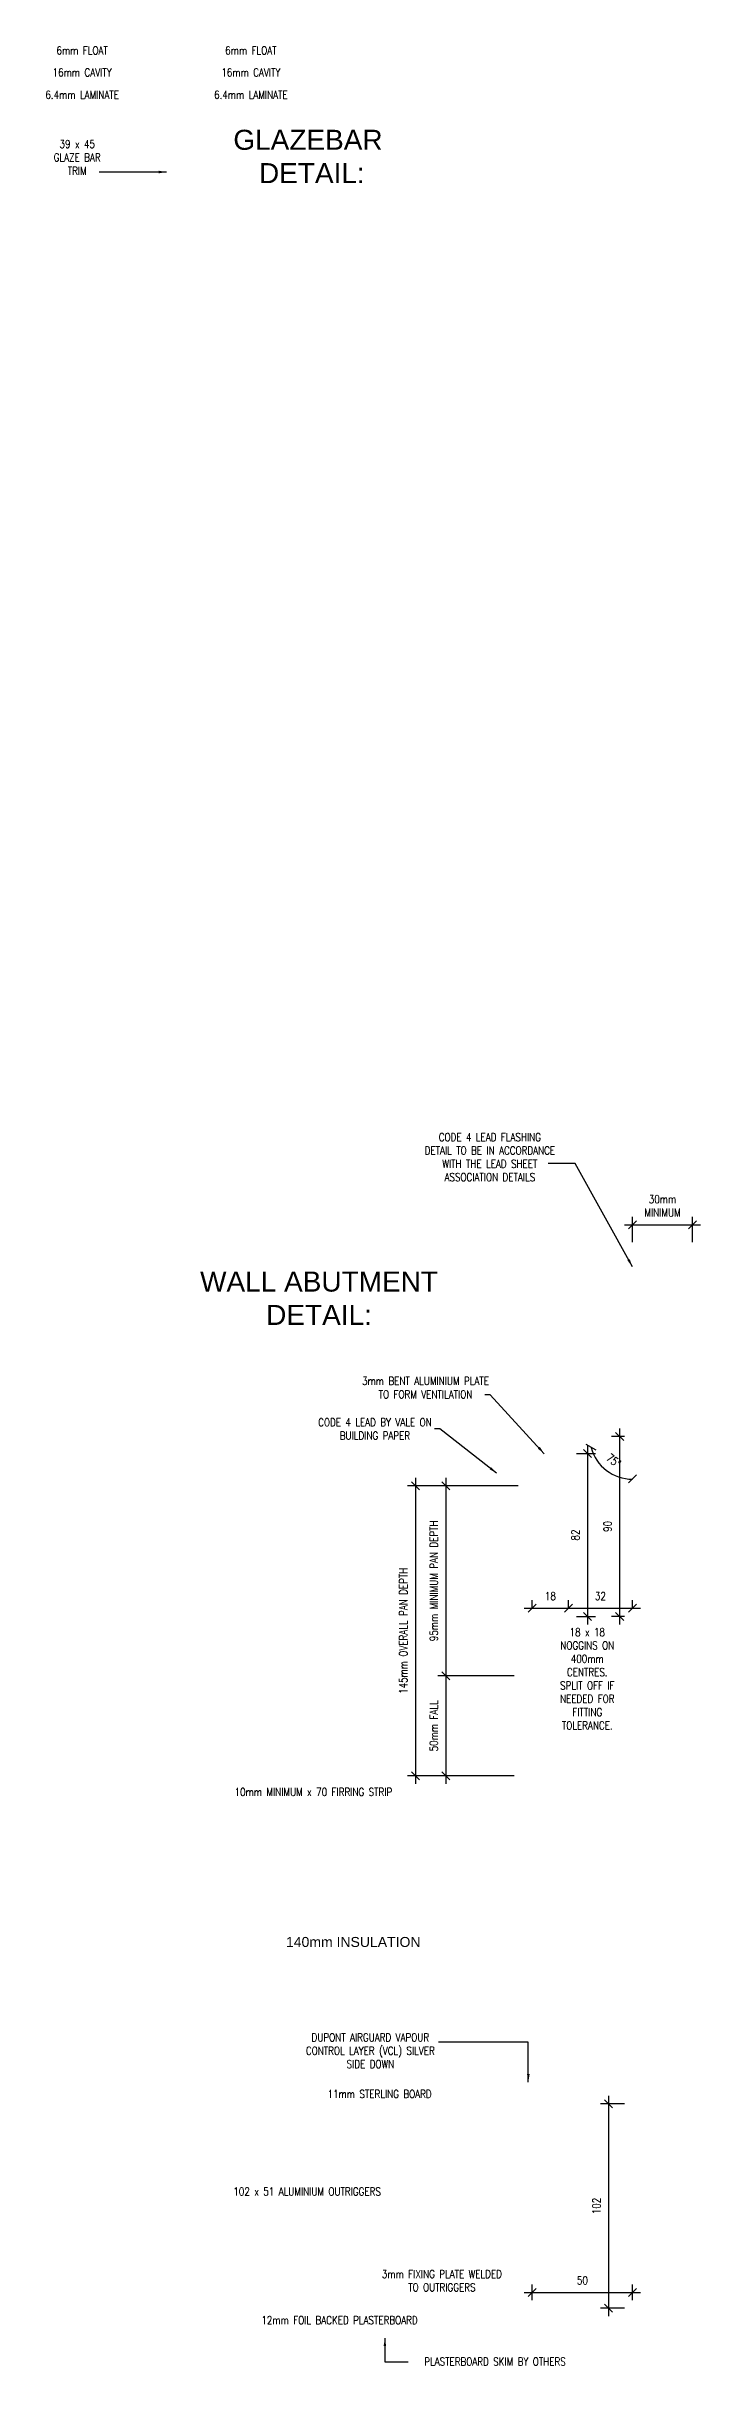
# Model space of a CAD drawing. Header units: millimetres. Extents: x -38686 to 870903, y -23218 to 232707.
# Drawn here: x 869502 to 869829, y 231437 to 232596 of the extents above; entities that cross this region are included whole.
import ezdxf

# ---------------------------------------------------------------- set-up
doc = ezdxf.new("R2010")
doc.units = ezdxf.units.MM
doc.header["$LTSCALE"] = 10
doc.header["$PDMODE"] = 35
doc.header["$PDSIZE"] = 50
doc.layers.add('44 - Detail Text', color=7, linetype='Continuous')
doc.styles.add('1-2', font='romans.shx', dxfattribs={"width": 0.8, "height": 4})
doc.styles.add('1-20', font='romans.shx', dxfattribs={"width": 0.8, "height": 35})
doc.dimstyles.new('1-2', dxfattribs={"dimtxt": 4, "dimasz": 4, "dimexe": 4, "dimexo": 4, "dimgap": 4, "dimtad": 1, "dimdec": 0, "dimzin": 0, "dimdsep": 46, "dimtxsty": '1-2', "dimblk": 'OBLIQUE', "dimcen": 4, "dimdle": 4, "dimclrd": 251, "dimclre": 251, "dimclrt": 251, "dimadec": 0, "dimazin": 0, "dimtfac": 1, "dimtdec": 0, "dimtix": 1, "dimtmove": 1, "dimatfit": 3, "dimfxl": 1, "dimtolj": 1, "dimtzin": 0, "dimlwd": 25, "dimarcsym": 0})

# ---------------------------------------------------------------- blocks, each defined once
blk = doc.blocks.new('_Oblique')
at = {"color": 0, "linetype": 'ByBlock', "lineweight": -2}
blk.add_line((-0.5, -0.5), (0.5, 0.5), dxfattribs=at)
blk = doc.blocks.new('*D1913')
at = {"layer": '44 - Detail Text', "color": 251, "lineweight": 25, "ltscale": 10, "transparency": 16777216}
blk.add_line((869740.9, 231473.2), (869798.9, 231473.2), dxfattribs=at)
at = {"layer": '44 - Detail Text', "color": 251, "lineweight": -2, "ltscale": 10, "transparency": 16777216}
for p, q in [((869744.9, 231469.4), (869744.9, 231477.2)), ((869794.9, 231469.4), (869794.9, 231477.2))]:
    blk.add_line(p, q, dxfattribs=at)
at = {"layer": 'Defpoints', "color": 0, "ltscale": 10, "transparency": 16777216}
for p in [(869794.9, 231473.2), (869744.9, 231465.4), (869794.9, 231465.4)]:
    blk.add_point(p, dxfattribs=at)
at = {"layer": '44 - Detail Text', "color": 251, "lineweight": 25, "ltscale": 10, "transparency": 16777216, "xscale": 4, "yscale": 4, "zscale": 4, "rotation": 180}
blk.add_blockref('_Oblique', (869744.9, 231473.2), dxfattribs=at)
at = {"layer": '44 - Detail Text', "color": 251, "lineweight": 25, "ltscale": 10, "transparency": 16777216, "xscale": 4, "yscale": 4, "zscale": 4}
blk.add_blockref('_Oblique', (869794.9, 231473.2), dxfattribs=at)
at = {"layer": '44 - Detail Text', "color": 251, "lineweight": 9, "ltscale": 10, "transparency": 16777216, "insert": (869769.9, 231479.2), "char_height": 4, "attachment_point": 5, "style": '1-2'}
blk.add_mtext('\\A1;50', dxfattribs=at)
blk = doc.blocks.new('*D1914')
at = {"layer": '44 - Detail Text', "color": 251, "lineweight": -2, "ltscale": 10, "transparency": 16777216}
for p, q in [((869790.9, 231567.4), (869778.9, 231567.4)), ((869790.9, 231465.4), (869778.9, 231465.4))]:
    blk.add_line(p, q, dxfattribs=at)
at = {"layer": '44 - Detail Text', "color": 251, "lineweight": 25, "ltscale": 10, "transparency": 16777216}
blk.add_line((869782.9, 231571.4), (869782.9, 231461.4), dxfattribs=at)
at = {"layer": 'Defpoints', "color": 0, "ltscale": 10, "transparency": 16777216}
for p in [(869794.9, 231567.4), (869782.9, 231465.4), (869794.9, 231465.4)]:
    blk.add_point(p, dxfattribs=at)
at = {"layer": '44 - Detail Text', "color": 251, "lineweight": 25, "ltscale": 10, "transparency": 16777216, "xscale": 4, "yscale": 4, "zscale": 4}
for p, rotation in [((869782.9, 231567.4), 90), ((869782.9, 231465.4), 270)]:
    blk.add_blockref('_Oblique', p, dxfattribs=dict(at, rotation=rotation))
at = {"layer": '44 - Detail Text', "color": 251, "lineweight": 9, "ltscale": 10, "transparency": 16777216, "insert": (869776.9, 231516.4), "char_height": 4, "attachment_point": 5, "rotation": 90, "style": '1-2'}
blk.add_mtext('\\A1;102', dxfattribs=at)
blk = doc.blocks.new('*D1822')
at = {"layer": '44 - Detail Text', "color": 251, "lineweight": -2, "transparency": 16777216}
for p, q in [((869737.9, 231876.4), (869697.7, 231876.4)), ((869735.9, 231781.4), (869697.7, 231781.4))]:
    blk.add_line(p, q, dxfattribs=at)
at = {"layer": '44 - Detail Text', "color": 251, "lineweight": 25, "transparency": 16777216}
blk.add_line((869701.7, 231880.4), (869701.7, 231777.4), dxfattribs=at)
at = {"layer": 'Defpoints', "color": 0, "transparency": 16777216}
for p in [(869741.9, 231876.4), (869701.7, 231781.4), (869739.9, 231781.4)]:
    blk.add_point(p, dxfattribs=at)
at = {"layer": '44 - Detail Text', "color": 251, "lineweight": 25, "transparency": 16777216, "xscale": 4, "yscale": 4, "zscale": 4}
for p, rotation in [((869701.7, 231876.4), 90), ((869701.7, 231781.4), 270)]:
    blk.add_blockref('_Oblique', p, dxfattribs=dict(at, rotation=rotation))
at = {"layer": '44 - Detail Text', "color": 251, "lineweight": 9, "transparency": 16777216, "insert": (869695.7, 231828.9), "char_height": 4, "attachment_point": 5, "rotation": 90, "style": '1-2'}
blk.add_mtext('\\A1;95mm MINIMUM PAN DEPTH', dxfattribs=at)
blk = doc.blocks.new('*D1823')
at = {"layer": '44 - Detail Text', "color": 251, "lineweight": -2, "transparency": 16777216}
for p, q in [((869735.9, 231781.4), (869697.7, 231781.4)), ((869735.9, 231731.4), (869697.7, 231731.4))]:
    blk.add_line(p, q, dxfattribs=at)
at = {"layer": '44 - Detail Text', "color": 251, "lineweight": 25, "transparency": 16777216}
blk.add_line((869701.7, 231785.4), (869701.7, 231727.4), dxfattribs=at)
at = {"layer": 'Defpoints', "color": 0, "transparency": 16777216}
for p in [(869739.9, 231781.4), (869701.7, 231731.4), (869739.9, 231731.4)]:
    blk.add_point(p, dxfattribs=at)
at = {"layer": '44 - Detail Text', "color": 251, "lineweight": 25, "transparency": 16777216, "xscale": 4, "yscale": 4, "zscale": 4}
for p, rotation in [((869701.7, 231781.4), 90), ((869701.7, 231731.4), 270)]:
    blk.add_blockref('_Oblique', p, dxfattribs=dict(at, rotation=rotation))
at = {"layer": '44 - Detail Text', "color": 251, "lineweight": 9, "transparency": 16777216, "insert": (869695.7, 231756.4), "char_height": 4, "attachment_point": 5, "rotation": 90, "style": '1-2'}
blk.add_mtext('\\A1;50mm FALL', dxfattribs=at)
blk = doc.blocks.new('*D1824')
at = {"layer": '44 - Detail Text', "color": 251, "lineweight": -2, "transparency": 16777216}
for p, q in [((869737.9, 231876.4), (869682.5, 231876.4)), ((869735.9, 231731.4), (869682.5, 231731.4))]:
    blk.add_line(p, q, dxfattribs=at)
at = {"layer": '44 - Detail Text', "color": 251, "lineweight": 25, "transparency": 16777216}
blk.add_line((869686.5, 231880.4), (869686.5, 231727.4), dxfattribs=at)
at = {"layer": 'Defpoints', "color": 0, "transparency": 16777216}
for p in [(869741.9, 231876.4), (869686.5, 231731.4), (869739.9, 231731.4)]:
    blk.add_point(p, dxfattribs=at)
at = {"layer": '44 - Detail Text', "color": 251, "lineweight": 25, "transparency": 16777216, "xscale": 4, "yscale": 4, "zscale": 4}
for p, rotation in [((869686.5, 231876.4), 90), ((869686.5, 231731.4), 270)]:
    blk.add_blockref('_Oblique', p, dxfattribs=dict(at, rotation=rotation))
at = {"layer": '44 - Detail Text', "color": 251, "lineweight": 9, "transparency": 16777216, "insert": (869680.5, 231803.9), "char_height": 4, "attachment_point": 5, "rotation": 90, "style": '1-2'}
blk.add_mtext('\\A1;145mm OVERALL PAN DEPTH', dxfattribs=at)
blk = doc.blocks.new('*D1915')
at = {"layer": '44 - Detail Text', "color": 251, "lineweight": 25, "ltscale": 10, "transparency": 16777216}
blk.add_line((869740.9, 231815.3), (869766.9, 231815.3), dxfattribs=at)
at = {"layer": '44 - Detail Text', "color": 251, "lineweight": -2, "ltscale": 10, "transparency": 16777216}
for p, q in [((869744.9, 231815.1), (869744.9, 231819.3)), ((869762.9, 231815.1), (869762.9, 231819.3))]:
    blk.add_line(p, q, dxfattribs=at)
at = {"layer": 'Defpoints', "color": 0, "ltscale": 10, "transparency": 16777216}
for p in [(869762.9, 231815.3), (869744.9, 231811.1), (869762.9, 231811.1)]:
    blk.add_point(p, dxfattribs=at)
at = {"layer": '44 - Detail Text', "color": 251, "lineweight": 25, "ltscale": 10, "transparency": 16777216, "xscale": 4, "yscale": 4, "zscale": 4, "rotation": 180}
blk.add_blockref('_Oblique', (869744.9, 231815.3), dxfattribs=at)
at = {"layer": '44 - Detail Text', "color": 251, "lineweight": 25, "ltscale": 10, "transparency": 16777216, "xscale": 4, "yscale": 4, "zscale": 4}
blk.add_blockref('_Oblique', (869762.9, 231815.3), dxfattribs=at)
at = {"layer": '44 - Detail Text', "color": 251, "lineweight": 9, "ltscale": 10, "transparency": 16777216, "insert": (869753.9, 231821.3), "char_height": 4, "attachment_point": 5, "style": '1-2'}
blk.add_mtext('\\A1;18', dxfattribs=at)
blk = doc.blocks.new('*D1916')
at = {"layer": '44 - Detail Text', "color": 251, "lineweight": 25, "ltscale": 10, "transparency": 16777216}
blk.add_line((869758.9, 231815.3), (869798.9, 231815.3), dxfattribs=at)
at = {"layer": '44 - Detail Text', "color": 251, "lineweight": -2, "ltscale": 10, "transparency": 16777216}
for p, q in [((869762.9, 231815.1), (869762.9, 231819.3)), ((869794.9, 231815.1), (869794.9, 231819.3))]:
    blk.add_line(p, q, dxfattribs=at)
at = {"layer": 'Defpoints', "color": 0, "ltscale": 10, "transparency": 16777216}
for p in [(869794.9, 231815.3), (869762.9, 231811.1), (869794.9, 231811.1)]:
    blk.add_point(p, dxfattribs=at)
at = {"layer": '44 - Detail Text', "color": 251, "lineweight": 25, "ltscale": 10, "transparency": 16777216, "xscale": 4, "yscale": 4, "zscale": 4, "rotation": 180}
blk.add_blockref('_Oblique', (869762.9, 231815.3), dxfattribs=at)
at = {"layer": '44 - Detail Text', "color": 251, "lineweight": 25, "ltscale": 10, "transparency": 16777216, "xscale": 4, "yscale": 4, "zscale": 4}
blk.add_blockref('_Oblique', (869794.9, 231815.3), dxfattribs=at)
at = {"layer": '44 - Detail Text', "color": 251, "lineweight": 9, "ltscale": 10, "transparency": 16777216, "insert": (869778.9, 231821.3), "char_height": 4, "attachment_point": 5, "style": '1-2'}
blk.add_mtext('\\A1;32', dxfattribs=at)
blk = doc.blocks.new('*D1825')
at = {"layer": '44 - Detail Text', "color": 251, "lineweight": -2, "ltscale": 10, "transparency": 16777216}
for p, q in [((869790.9, 231901.1), (869784.5, 231901.1)), ((869790.9, 231811.1), (869784.5, 231811.1))]:
    blk.add_line(p, q, dxfattribs=at)
at = {"layer": '44 - Detail Text', "color": 251, "lineweight": 25, "ltscale": 10, "transparency": 16777216}
blk.add_line((869788.5, 231905.1), (869788.5, 231807.1), dxfattribs=at)
at = {"layer": 'Defpoints', "color": 0, "ltscale": 10, "transparency": 16777216}
for p in [(869794.9, 231901.1), (869788.5, 231811.1), (869794.9, 231811.1)]:
    blk.add_point(p, dxfattribs=at)
at = {"layer": '44 - Detail Text', "color": 251, "lineweight": 25, "ltscale": 10, "transparency": 16777216, "xscale": 4, "yscale": 4, "zscale": 4}
for p, rotation in [((869788.5, 231901.1), 90), ((869788.5, 231811.1), 270)]:
    blk.add_blockref('_Oblique', p, dxfattribs=dict(at, rotation=rotation))
at = {"layer": '44 - Detail Text', "color": 251, "lineweight": 9, "ltscale": 10, "transparency": 16777216, "insert": (869782.5, 231856.1), "char_height": 4, "attachment_point": 5, "rotation": 90, "style": '1-2'}
blk.add_mtext('\\A1;90', dxfattribs=at)
blk = doc.blocks.new('*D1917')
at = {"layer": '44 - Detail Text', "color": 251, "lineweight": 25, "ltscale": 10, "transparency": 16777216}
blk.add_line((869772.4, 231896.6), (869772.4, 231807.1), dxfattribs=at)
at = {"layer": '44 - Detail Text', "color": 251, "lineweight": -2, "ltscale": 10, "transparency": 16777216}
for p, q in [((869766.9, 231892.6), (869776.4, 231892.6)), ((869766.9, 231811.1), (869776.4, 231811.1))]:
    blk.add_line(p, q, dxfattribs=at)
at = {"layer": 'Defpoints', "color": 0, "ltscale": 10, "transparency": 16777216}
for p in [(869762.9, 231892.6), (869762.9, 231811.1), (869772.4, 231811.1)]:
    blk.add_point(p, dxfattribs=at)
at = {"layer": '44 - Detail Text', "color": 251, "lineweight": 25, "ltscale": 10, "transparency": 16777216, "xscale": 4, "yscale": 4, "zscale": 4}
for p, rotation in [((869772.4, 231892.6), 90), ((869772.4, 231811.1), 270)]:
    blk.add_blockref('_Oblique', p, dxfattribs=dict(at, rotation=rotation))
at = {"layer": '44 - Detail Text', "color": 251, "lineweight": 9, "ltscale": 10, "transparency": 16777216, "insert": (869766.4, 231851.8), "char_height": 4, "attachment_point": 5, "rotation": 90, "style": '1-2'}
blk.add_mtext('\\A1;82', dxfattribs=at)
blk = doc.blocks.new('*D1918')
at = {"layer": '44 - Detail Text', "color": 251, "lineweight": 25, "transparency": 16777216}
blk.add_arc((869794.9, 231901.1), 21.4, 195, 270, dxfattribs=at)
at = {"layer": 'Defpoints', "color": 0, "transparency": 16777216}
for p in [(869794.9, 231901.1), (869794.9, 231901.1), (869778.5, 231887.4), (869733.4, 231884.7), (869794.9, 231868.4)]:
    blk.add_point(p, dxfattribs=at)
at = {"layer": '44 - Detail Text', "color": 251, "lineweight": 25, "transparency": 16777216, "xscale": 4, "yscale": 4, "zscale": 4}
for p, rotation in [((869774.3, 231895.6), 104.9999999999287), ((869794.9, 231879.8), 3.453237695794087e-11)]:
    blk.add_blockref('_Oblique', p, dxfattribs=dict(at, rotation=rotation))
at = {"layer": '44 - Detail Text', "color": 251, "lineweight": 9, "transparency": 16777216, "insert": (869785.5, 231889), "char_height": 4, "attachment_point": 5, "rotation": 322.5, "style": '1-2'}
blk.add_mtext('\\A1;75°', dxfattribs=at)
blk = doc.blocks.new('*D1919')
at = {"layer": '44 - Detail Text', "color": 251, "lineweight": 25, "transparency": 16777216}
blk.add_line((869790.9, 232006.9), (869828.9, 232006.9), dxfattribs=at)
at = {"layer": '44 - Detail Text', "color": 251, "lineweight": -2, "transparency": 16777216}
for p, q in [((869794.9, 231998.1), (869794.9, 232010.9)), ((869824.9, 231998.1), (869824.9, 232010.9))]:
    blk.add_line(p, q, dxfattribs=at)
at = {"layer": 'Defpoints', "color": 0, "transparency": 16777216}
for p in [(869824.9, 232006.9), (869794.9, 231994.1), (869824.9, 231994.1)]:
    blk.add_point(p, dxfattribs=at)
at = {"layer": '44 - Detail Text', "color": 251, "lineweight": 25, "transparency": 16777216, "xscale": 4, "yscale": 4, "zscale": 4, "rotation": 180}
blk.add_blockref('_Oblique', (869794.9, 232006.9), dxfattribs=at)
at = {"layer": '44 - Detail Text', "color": 251, "lineweight": 25, "transparency": 16777216, "xscale": 4, "yscale": 4, "zscale": 4}
blk.add_blockref('_Oblique', (869824.9, 232006.9), dxfattribs=at)
at = {"layer": '44 - Detail Text', "color": 251, "lineweight": 9, "transparency": 16777216, "insert": (869809.9, 232016.3), "char_height": 4, "attachment_point": 5, "style": '1-2'}
blk.add_mtext('\\A1;30mm\\PMINIMUM', dxfattribs=at)

msp = doc.modelspace()

# ---------------------------------------------------------------- texts
at = {"layer": '44 - Detail Text', "color": 8, "lineweight": 9, "attachment_point": 5}
for s, insert, char_height, style in [('6mm FLOAT', (869520.161, 232593.877), 4, '1-2'), ('6mm FLOAT', (869604.399, 232593.877), 4, '1-2'), ('16mm CAVITY', (869520.161, 232582.877), 4, '1-2'), ('16mm CAVITY', (869604.399, 232582.877), 4, '1-2'), ('6.4mm LAMINATE', (869520.161, 232571.677), 4, '1-2'), ('6.4mm LAMINATE', (869604.399, 232571.677), 4, '1-2'), ('39 x 45\\PGLAZE BAR\\PTRIM', (869517.692, 232540.403), 4, '1-2'), ('\\A1;{\\fArial|b0|i0|c0|p34;\\W1;GLAZEBAR\\P DETAIL:}', (869632.891, 232540.859), 10, '1-20'), ('CODE 4 LEAD FLASHING \\PDETAIL TO BE IN ACCORDANCE\\PWITH THE LEAD SHEET \\PASSOCIATION DETAILS', (869723.703, 232040.655), 4, '1-2'), ('3mm BENT ALUMINIUM PLATE\\PTO FORM VENTILATION', (869691.577, 231925.448), 4, '1-2'), ('10mm MINIMUM x 70 FIRRING STRIP', (869635.613, 231723.35), 4, '1-2'), ('{\\fArial|b0|i0|c0|p34;\\W1;\\C3;140mm INSULATION}', (869655.504, 231648.35), 5, '1-2'), ('3mm FIXING PLATE WELDED\\PTO OUTRIGGERS', (869699.744, 231479.07), 4, '1-2'), ('PLASTERBOARD SKIM BY OTHERS', (869726.264, 231438.627), 4, '1-2')]:
    msp.add_mtext(s, dxfattribs=dict(at, insert=insert, char_height=char_height, style=style))
for s, insert, char_height, width, style in [('\\A1;{\\fArial|b0|i0|c0|p34;\\W1;WALL ABUTMENT DETAIL:}', (869638.415, 231970.138), 10, 124.57067, '1-20'), ('18 x 18 NOGGINS ON 400mm CENTRES. SPLIT OFF IF NEEDED FOR FITTING TOLERANCE.', (869772.33, 231779.918), 4, 30.15724, '1-2'), ('DUPONT AIRGUARD VAPOUR\\PCONTROL LAYER (VCL) SILVER SIDE DOWN', (869664.038, 231594.014), 4, 71.30113, '1-2'), ('102 x 51 ALUMINIUM OUTRIGGERS', (869632.463, 231523.652), 4, 72.22341, '1-2')]:
    msp.add_mtext(s, dxfattribs=dict(at, insert=insert, char_height=char_height, width=width, style=style))
at = {"layer": '44 - Detail Text', "color": 8, "lineweight": 9, "ltscale": 10, "insert": (869666.319, 231904.804), "char_height": 4, "width": 62.43556, "attachment_point": 5, "style": '1-2'}
msp.add_mtext('CODE 4 LEAD BY VALE ON BUILDING PAPER', dxfattribs=at)
at = {"layer": '44 - Detail Text', "color": 8, "lineweight": 9, "char_height": 4, "attachment_point": 5, "style": '1-2', "bg_fill": 3, "box_fill_scale": 1.5, "bg_fill_color": 256, "bg_fill_transparency": 0}
for s, insert in [('11mm STERLING BOARD', (869668.649, 231572.404)), ('12mm FOIL BACKED PLASTERBOARD', (869648.649, 231459.35))]:
    msp.add_mtext(s, dxfattribs=dict(at, insert=insert))

# ---------------------------------------------------------------- dimensions: what is measured, and where the dimension line sits
at = {"layer": '44 - Detail Text', "color": 8, "lineweight": 9}
dim = msp.add_linear_dim(base=(869824.886, 232006.928), p1=(869794.886, 231994.106), p2=(869824.886, 231994.106), dimstyle='1-2', override={"dimpost": 'mm\\PMINIMUM'}, dxfattribs=at)
dim.commit()
dim.dimension.update_dxf_attribs({"geometry": '*D1919', "text_midpoint": (869809.886, 232016.261)})
dim = msp.add_angular_dim_2l(base=(869778.526, 231887.419), line1=((869794.886, 231901.147), (869794.886, 231868.35)), line2=((869733.368, 231884.663), (869794.886, 231901.147)), dimstyle='1-2', dxfattribs=at)
dim.commit()
dim.dimension.update_dxf_attribs({"geometry": '*D1918', "text_midpoint": (869785.538, 231888.964)})
at = {"layer": '44 - Detail Text', "color": 8, "lineweight": 9, "ltscale": 10}
for base, p1, p2, picture, middle in [((869772.365, 231811.065), (869762.886, 231892.572), (869762.886, 231811.065), '*D1917', (869766.365, 231851.818)), ((869788.466, 231811.065), (869794.886, 231901.147), (869794.886, 231811.065), '*D1825', (869782.466, 231856.106)), ((869782.912, 231465.35), (869794.886, 231567.35), (869794.886, 231465.35), '*D1914', (869776.912, 231516.35))]:
    dim = msp.add_linear_dim(base=base, p1=p1, p2=p2, angle=90, dimstyle='1-2', dxfattribs=at)
    dim.commit()
    dim.dimension.update_dxf_attribs({"geometry": picture, "text_midpoint": middle})
at = {"layer": '44 - Detail Text', "color": 8, "lineweight": 9}
for base, p1, p2, override, picture, middle in [((869686.496, 231731.35), (869741.886, 231876.35), (869739.886, 231731.35), {"dimpost": 'mm OVERALL PAN DEPTH'}, '*D1824', (869680.496, 231803.85)), ((869701.656, 231781.35), (869741.886, 231876.35), (869739.886, 231781.35), {"dimpost": 'mm MINIMUM PAN DEPTH'}, '*D1822', (869695.656, 231828.85)), ((869701.656, 231731.35), (869739.886, 231781.35), (869739.886, 231731.35), {"dimpost": 'mm FALL'}, '*D1823', (869695.656, 231756.35))]:
    dim = msp.add_linear_dim(base=base, p1=p1, p2=p2, angle=90, dimstyle='1-2', override=override, dxfattribs=at)
    dim.commit()
    dim.dimension.update_dxf_attribs({"geometry": picture, "text_midpoint": middle})
at = {"layer": '44 - Detail Text', "color": 8, "lineweight": 9, "ltscale": 10}
for base, p1, p2, picture, middle in [((869762.886, 231815.291), (869744.886, 231811.065), (869762.886, 231811.065), '*D1915', (869753.886, 231821.291)), ((869794.886, 231815.291), (869762.886, 231811.065), (869794.886, 231811.065), '*D1916', (869778.886, 231821.291)), ((869794.886, 231473.151), (869744.886, 231465.35), (869794.886, 231465.35), '*D1913', (869769.886, 231479.151))]:
    dim = msp.add_linear_dim(base=base, p1=p1, p2=p2, dimstyle='1-2', dxfattribs=at)
    dim.commit()
    dim.dimension.update_dxf_attribs({"geometry": picture, "text_midpoint": middle})

# ---------------------------------------------------------------- leaders
at = {"layer": '44 - Detail Text', "color": 8, "lineweight": 9}
for points in [[(869562.28, 232533.079), (869528.608, 232533.079)], [(869750.849, 231892.453), (869723.905, 231921.83), (869721.197, 231921.83)], [(869727.086, 231882.731), (869698.746, 231904.804), (869696.037, 231904.804)]]:
    msp.add_leader(points, dimstyle='1-2', override={"dimgap": 4, "dimtad": 0}, dxfattribs=at)
at = {"layer": '44 - Detail Text', "color": 8, "lineweight": 9, "ltscale": 10}
msp.add_leader([(869794.886, 231985.851), (869766.207, 232037.559), (869752.838, 232037.559)], dimstyle='1-2', override={"dimgap": 4, "dimtad": 0}, dxfattribs=at)

# ---------------------------------------------------------------- next in the draw order: leaders
at = {"layer": '44 - Detail Text', "color": 8, "lineweight": 9}
for points in [[(869742.901, 231578.35), (869742.901, 231598.322), (869698.009, 231598.322)], [(869671.296, 231450.35), (869671.296, 231438.543), (869682.867, 231438.543)]]:
    msp.add_leader(points, dimstyle='1-2', override={"dimgap": 4, "dimtad": 0}, dxfattribs=at)

doc.saveas('drawing.dxf')
